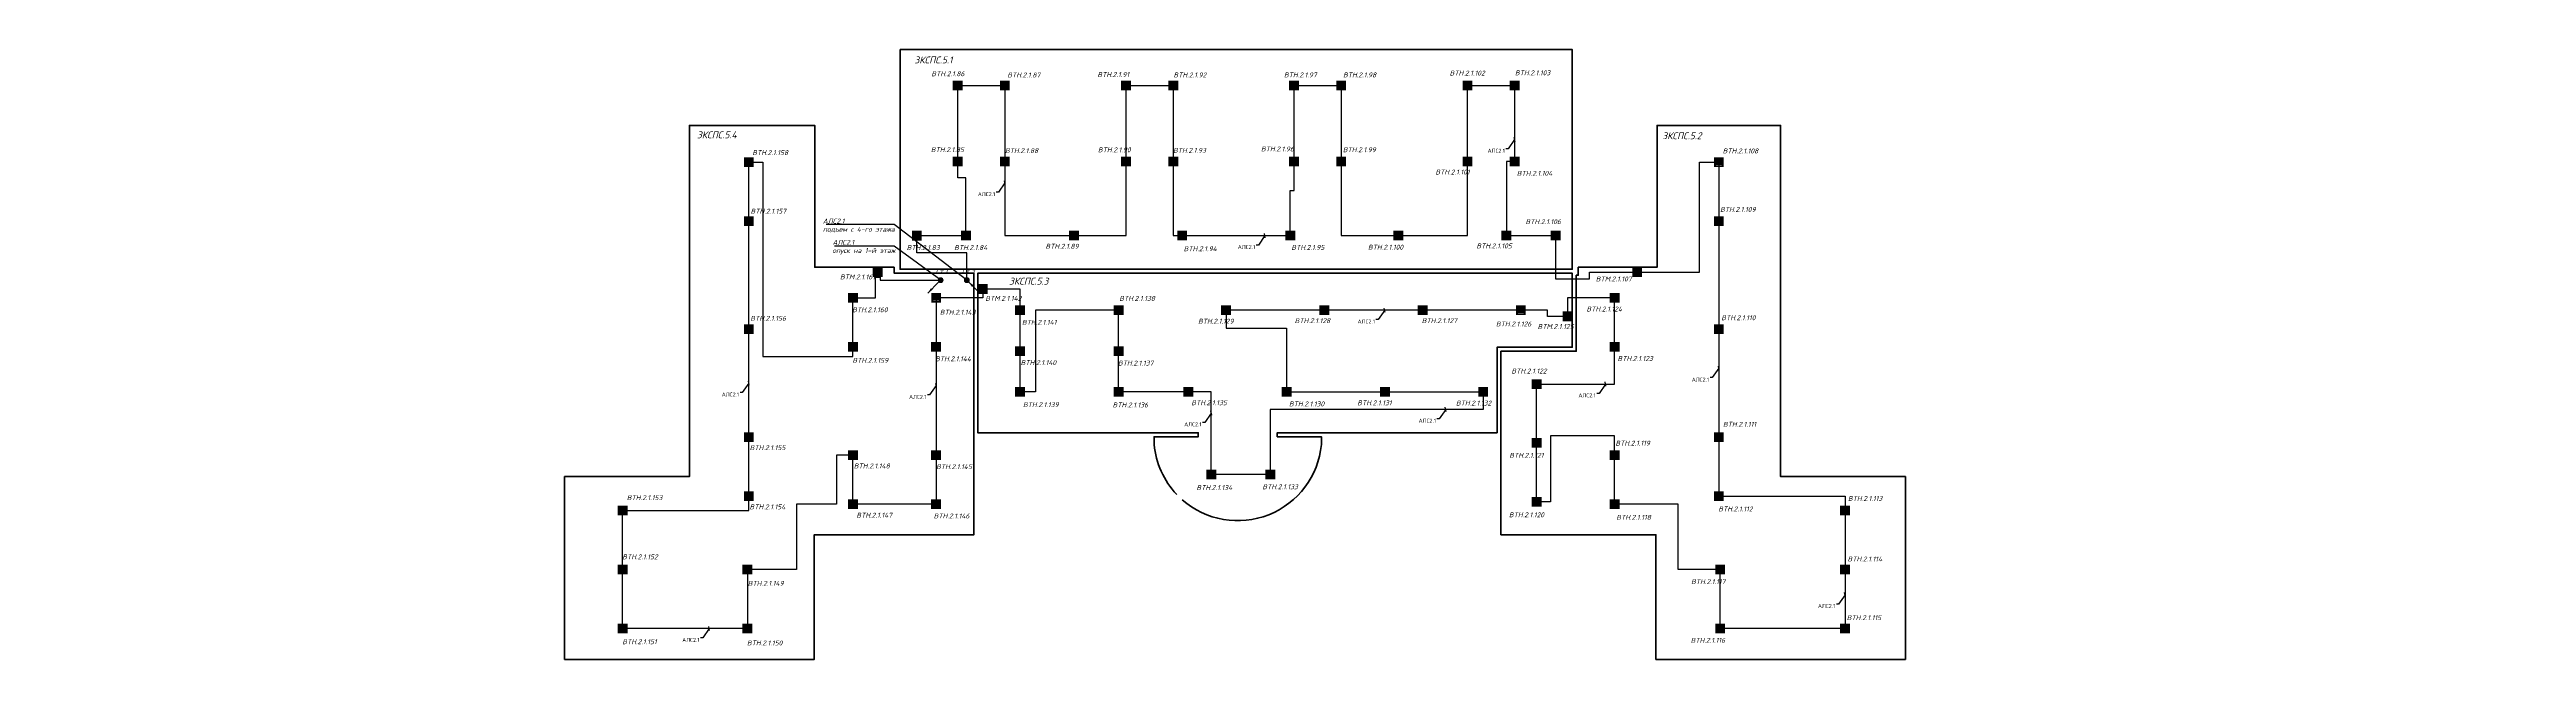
# Model space of a CAD drawing. Header units: millimetres. Extents: x -352922 to 707789, y -273589 to 355472.
# Drawn here: x 303448 to 429463, y 55306 to 86351 of the extents above; entities that cross this region are included whole.
import ezdxf
from ezdxf import colors
from ezdxf.entities.mleader import LeaderData, LeaderLine
from ezdxf.math import Vec2, Vec3

# ---------------------------------------------------------------- set-up
doc = ezdxf.new("R2010")
doc.units = ezdxf.units.MM
doc.header["$LTSCALE"] = 0.5
doc.linetypes.add('CONTI', pattern=[0])
doc.layers.get('0').update_dxf_attribs({"lineweight": 18})
for name, color, linetype, lineweight in [('! ЗКПС НОМЕР 1', 4, 'Continuous', 50), ('13_text', 250, 'Continuous', 15), ('13_АПС_кабели', 1, 'Continuous', 30), ('13_АПС_оборудование', 1, 'Continuous', 30), ('13_АПС_текст', 1, 'Continuous', 30), ('13_СС_СОТС_выноски', 7, 'Continuous', 25), ('BSN__основная - 06', 1, 'Continuous', 60), ('АР_Штриховка_Стималит', 5, 'Continuous', 0)]:
    doc.layers.add(name, color=color, linetype=linetype, lineweight=lineweight)
doc.layers.add('! ЗКПС НОМЕР 2', color=7, linetype='Continuous', lineweight=0, true_color=0xf3aae6, transparency=0.5)
doc.styles.add('BDG_T_R', font='GOST Common.ttf')
doc.styles.add('ISOCPEUR', font='isocpeui.ttf', dxfattribs={"height": 250})
doc.linetypes.add('Рабочее в трубе  _о_о_', pattern='A,5,2,[133,ltypeshp.shx,S=0.4,R=0,X=0,Y=0.75],3', length=10)

# ---------------------------------------------------------------- blocks, each defined once
blk = doc.blocks.new('101')
at = {"layer": '! ЗКПС НОМЕР 2', "true_color": 0xffffff, "transparency": 33554687}
h = blk.add_hatch(color=7, dxfattribs=at)
h.dxf.hatch_style = 1
h.paths.add_polyline_path([(-12942, -22141.9), (-12947, -22141.9), (-12947, -22146.8), (-12942, -22146.8)])
at = {"layer": 'BSN__основная - 06', "color": 1, "lineweight": 30, "ltscale": 100, "const_width": 0.03, "elevation": 0}
blk.add_lwpolyline([(-12947, -22141.9), (-12942, -22141.9), (-12942, -22146.8), (-12947, -22146.8)], close=True, dxfattribs=at)
at = {"layer": 'BSN__основная - 06', "color": 1, "lineweight": 30, "ltscale": 100, "const_width": 0.07, "elevation": 0}
blk.add_lwpolyline([(-12943.9, -22142.7), (-12945, -22143.9), (-12943.9, -22144.8), (-12945, -22145.9)], dxfattribs=at)
blk = doc.blocks.new('ИПР1')
at = {"layer": 'АР_Штриховка_Стималит', "ltscale": 0.01, "true_color": 0xffffff}
h = blk.add_hatch(color=7, dxfattribs=at)
h.dxf.hatch_style = 1
h.paths.add_polyline_path([(-11645.5, -30228.9), (-11645.5, -30233.8), (-11640.6, -30233.8), (-11640.6, -30228.9)])
at = {"layer": 'BSN__основная - 06', "ltscale": 100, "const_width": 0.1}
blk.add_lwpolyline([(-11645.5, -30228.9), (-11640.6, -30228.9), (-11640.6, -30233.8), (-11645.5, -30233.8)], close=True, dxfattribs=at)
for points in [[(-11644.9, -30229.4), (-11644.8, -30229.6), (-11644.8, -30229.6), (-11644.8, -30229.7), (-11644.7, -30229.7), (-11644.7, -30229.8), (-11644.7, -30229.8), (-11644.6, -30229.9), (-11644.6, -30230), (-11644.6, -30230), (-11644.5, -30230.1), (-11644.4, -30230.2), (-11644.4, -30230.2), (-11644.3, -30230.3), (-11644.2, -30230.4), (-11644.1, -30230.5), (-11644, -30230.5), (-11643.9, -30230.6), (-11643.8, -30230.6), (-11643.7, -30230.7), (-11643.6, -30230.7), (-11643.5, -30230.8), (-11643.4, -30230.8), (-11643.2, -30230.8), (-11643, -30230.8), (-11642.7, -30230.8), (-11642.5, -30230.7), (-11642.3, -30230.7), (-11642, -30230.5), (-11641.8, -30230.4), (-11641.6, -30230.2), (-11641.5, -30230), (-11641.3, -30229.8), (-11641.2, -30229.5), (-11641.2, -30229.4)], [(-11643, -30230.8), (-11643, -30233.3)]]:
    blk.add_lwpolyline(points, dxfattribs=at)
blk = doc.blocks.new('748')
at = {"layer": 'АР_Штриховка_Стималит', "true_color": 0xffffff}
h = blk.add_hatch(color=7, dxfattribs=at)
h.dxf.hatch_style = 1
h.paths.add_polyline_path([(1611.5, -5339.8), (1606.6, -5339.8), (1606.6, -5344.7), (1611.5, -5344.7)])
h.paths.add_polyline_path([(1610.6, -5340.7), (1610.6, -5343.8), (1607.6, -5343.8), (1607.6, -5340.7)], flags=16)
h = blk.add_hatch(color=7, dxfattribs=at)
h.dxf.hatch_style = 1
h.paths.add_polyline_path([(1607.6, -5340.7), (1607.6, -5343.7), (1610.6, -5343.7), (1610.6, -5340.7)])
at = {"color": 1, "lineweight": 5, "ltscale": 100, "elevation": 0}
for points, const_width in [([(1606.6, -5344.7), (1611.6, -5344.7), (1611.6, -5339.8), (1606.6, -5339.8)], 0.03), ([(1607.6, -5343.7), (1610.6, -5343.7), (1610.6, -5340.7), (1607.6, -5340.7)], 0.01)]:
    blk.add_lwpolyline(points, close=True, dxfattribs=dict(at, const_width=const_width))
at = {"color": 1, "lineweight": 5, "ltscale": 100, "const_width": 0.03, "elevation": 0}
blk.add_lwpolyline([(1609.6, -5341.1), (1608.5, -5341.7), (1609.7, -5342.7), (1608.5, -5343.3)], dxfattribs=at)
blk = doc.blocks.new('*U54')
at = {"transparency": 33554687}
h = blk.add_hatch(color=0, dxfattribs=at)
h.dxf.hatch_style = 1
h.paths.add_polyline_path([(125, 0, 1), (-125, 0, 1)])
h = blk.add_hatch(color=0, dxfattribs=at)
h.dxf.hatch_style = 1
h.paths.add_polyline_path([(491, -407), (407, -491), (654, -654)])
at = {"color": 0, "lineweight": 15, "transparency": 33554687}
blk.add_lwpolyline([(654, -654), (88, -88)], dxfattribs=at)
at = {"color": 0, "transparency": 33554687}
blk.add_circle((0, 0), 125, dxfattribs=at)
blk = doc.blocks.new('_None')
blk = doc.blocks.new('*U63')
at = {"transparency": 33554687}
h = blk.add_hatch(color=0, dxfattribs=at)
h.dxf.hatch_style = 1
h.paths.add_polyline_path([(125, 0, 1), (-125, 0, 1)])
h = blk.add_hatch(color=0, dxfattribs=at)
h.dxf.hatch_style = 1
h.paths.add_polyline_path([(-336, -251), (-251, -336), (-88, -88)])
at = {"color": 0, "lineweight": 15, "transparency": 33554687}
blk.add_lwpolyline([(-88, -88), (-654, -654)], dxfattribs=at)
at = {"color": 0, "transparency": 33554687}
blk.add_circle((0, 0), 125, dxfattribs=at)
blk = doc.blocks.new('_Oblique')
at = {"color": 0, "linetype": 'ByBlock', "lineweight": -2, "transparency": 33554687}
blk.add_line((-0.5, -0.5), (0.5, 0.5), dxfattribs=at)

msp = doc.modelspace()

# ---------------------------------------------------------------- linework, layer by layer
at = {"layer": '! ЗКПС НОМЕР 1', "color": 84, "transparency": 33554559}
msp.add_lwpolyline([(346719.61454, 86350.68246), (380919.61454, 86350.68246), (380919.61454, 75165.68246), (346719.61454, 75165.68246)], close=True, dxfattribs=at)
at = {"layer": '! ЗКПС НОМЕР 1', "color": 200, "transparency": 33554559}
msp.add_lwpolyline([(346419.61762, 75265.68246), (342379.61454, 75265.68246), (342379.61454, 82485.68246), (336004.61454, 82485.68246), (336004.61454, 64615.68246), (329654.61208, 64615.68729), (329654.24203, 55305.68729), (342354.61454, 55305.68246), (342354.61454, 61655.68246), (350474.61454, 61655.68246), (350474.61454, 70995.68246), (350474.61454, 70995.68246), (350474.61454, 74965.68246), (346419.61762, 74965.68246), (346419.61762, 75265.68246)], dxfattribs=at)
at = {"layer": '! ЗКПС НОМЕР 1', "color": 30, "true_color": 0xf26722, "transparency": 33554559}
msp.add_lwpolyline([(381219.61454, 75265.68246), (385229.61454, 75265.68246), (385229.61454, 82485.68246), (391519.61454, 82485.68246), (391519.61454, 64615.68246), (397869.61454, 64615.68246), (397869.9846, 55305.68246), (385169.61454, 55305.68246), (385169.61454, 61655.68246), (377289.61454, 61655.68246), (377289.61454, 70995.68246), (381119.61454, 70995.68246), (381119.61454, 74865.68246), (381219.61454, 74865.68246), (381219.61454, 75265.68246)], dxfattribs=at)
at = {"layer": '! ЗКПС НОМЕР 1', "color": 163, "transparency": 33554559}
msp.add_lwpolyline([(360792.32426, 63710.57495, -0.1673533343), (359644.18296, 66245.68246), (359644.18296, 66645.68246), (361887.63212, 66645.68246), (361887.63212, 66845.68246), (361887.63212, 66845.68246), (361887.63212, 66845.68246), (361887.63212, 66845.68246), (350674.61454, 66845.68246), (350674.61454, 74965.68246), (350674.61454, 74965.68246), (350674.61454, 74965.68246), (350674.61454, 74965.68246), (380919.61454, 74965.68246), (380919.61454, 71195.6905), (377089.61463, 71195.68809), (377089.61445, 66845.68246), (365911.63497, 66845.68246), (365911.63497, 66645.68246), (368154.31203, 66645.68246), (368154.31203, 66245.68246, -0.6128200457), (361074.75653, 63437.82939)], format="xyb", dxfattribs=at)
at = {"layer": '13_АПС_кабели', "linetype": 'Рабочее в трубе  _о_о_', "transparency": 33554687}
msp.add_lwpolyline([(350117.44227, 74611.8851), (350117.44227, 76005.96863), (347569.61454, 76005.96863), (347569.61454, 76878.00554), (350069.61454, 76878.00554), (350069.61454, 79821.35659), (349652.11454, 79821.35659), (349652.11454, 80653.18246), (349652.11454, 84518.18246), (352052.11454, 84518.18246), (352052.11454, 80653.18246), (352052.11454, 76878.00554), (355569.61454, 76878.00554), (358217.11454, 76878.00554), (358217.11454, 80653.18246), (358217.11454, 84518.18246), (360617.11454, 84518.18246), (360617.11454, 80653.18246), (360617.11454, 76878.00554), (361069.61454, 76878.00554), (366569.61454, 76878.00554), (366569.61454, 79173.1436), (366762.11454, 79173.1436), (366762.11454, 80653.18246), (366762.11454, 84518.18246), (369162.11454, 84518.18246), (369162.11454, 80653.18246), (369162.11454, 76878.00554), (372069.61454, 76878.00554), (375587.11454, 76878.00554), (375587.11454, 80653.18246), (375587.11454, 84518.18246), (377987.11454, 84518.18246), (377987.11454, 80653.18246), (377569.61454, 80653.18246), (377569.61454, 76878.00554), (380069.61454, 76878.00554), (380069.61454, 74685.43911), (381800.64899, 74685.43911), (381800.64899, 75017.6999), (384221.09435, 75017.6999), (387398.94447, 75017.6999), (387398.94447, 80620.68246), (388374.61454, 80620.68246), (388374.61454, 77620.68246), (388374.61454, 72120.68246), (388374.61454, 66620.68246), (388374.61454, 63620.68246), (394794.61454, 63620.68246), (394794.61454, 62880.62747), (394794.61454, 59880.62747), (394794.61454, 56880.62747), (388444.61454, 56880.62747), (388444.61454, 59880.62747), (386301.91999, 59880.62747), (386301.91999, 63210.68246), (383074.61454, 63210.68246), (383074.61454, 65710.68246), (383074.61454, 66682.82779), (379803.22224, 66682.82779), (379803.22224, 63325.68246), (379104.61454, 63325.68246), (379104.61454, 66325.68246), (379104.61454, 69325.68246), (383074.61454, 69325.68246), (383074.61454, 71210.68246), (383074.61454, 73710.68246), (380671.64152, 73710.68246), (380671.64152, 72769.54526), (379664.53379, 72769.54526), (379664.53379, 73083.16474), (378302.11452, 73083.16474), (377098.92044, 73083.16474), (373302.11452, 73083.16474), (368302.11452, 73083.16474), (363302.11452, 73083.16474), (363302.11452, 72167.07506), (366387.11452, 72167.07506), (366387.11452, 68920.7054), (371387.11452, 68920.7054), (376387.11452, 68920.7054), (376387.11452, 68034.80509), (365553.80607, 68034.80509), (365553.80713, 64715.68246), (362553.80607, 64715.68246), (362553.80607, 68920.7054), (361387.11452, 68920.7054), (357839.49823, 68920.7054), (357839.49823, 70995.68246), (357839.49823, 73083.16474), (353604.62381, 73083.16474), (353604.62381, 68920.7054), (352827.11454, 68920.7054), (352827.11454, 70995.68246), (352827.11454, 73083.16474), (352827.11454, 74159.80312), (350922.58757, 74159.80312), (350922.58757, 73710.68246), (348552.53738, 73710.68246), (348552.53738, 71210.68246), (348552.53738, 65710.68246), (348552.53738, 63210.68246), (344324.61454, 63210.68246), (344324.61454, 65710.68246), (343478.08247, 65710.68246), (343478.08247, 63210.68246), (341443.94076, 63210.68246), (341443.94076, 59880.62747), (338954.61454, 59880.62747), (338954.61454, 56880.62747), (332604.61454, 56880.62747), (332604.61454, 59880.62747), (332604.61454, 62880.62747), (339024.61454, 62880.62747), (339024.61454, 63620.68246), (339024.61454, 66620.68246), (339024.61454, 72120.68246), (339024.61454, 77620.68246), (339024.61454, 80620.68246), (339739.8877, 80620.68246), (339739.8877, 70719.65092), (344324.61454, 70719.65092), (344324.61454, 71210.68246), (344324.61454, 73710.68246), (345470.27507, 73710.68246), (345470.27507, 74769.71735), (345699.21857, 74769.71735), (345699.21857, 74611.8851), (348785.02295, 74611.8851)], dxfattribs=at)

# ---------------------------------------------------------------- block references
at = {"lineweight": 20, "transparency": 33554687}
ref = msp.add_blockref('*U54', (348785.02295, 74611.8851), dxfattribs=dict(at, xscale=-1))
ref.add_attrib('NUM', 'Ст.1', (348535.20752, 74943.86154), dxfattribs={"color": 0, "height": 250, "style": 'ISOCPEUR'})
ref = msp.add_blockref('*U63', (350117.44227, 74611.8851), dxfattribs=dict(at, xscale=-1))
ref.add_attrib('NUM', 'Ст.3', (349867.62684, 74943.86154), dxfattribs={"color": 0, "height": 250, "style": 'ISOCPEUR'})
at = {"layer": '13_АПС_оборудование', "transparency": 33554559, "xscale": 100, "yscale": 100, "zscale": 100}
for p in [(1644101.46254, 2298952.95827, -0.25088), (1646501.46254, 2298952.95827, -0.25088), (1652666.46254, 2298952.95827, -0.25088), (1655066.46254, 2298952.95827, -0.25088), (1661211.46254, 2298952.95827, -0.25088), (1663611.46254, 2298952.95827, -0.25088), (1670036.46254, 2298952.95827, -0.25088), (1672436.46254, 2298952.95827, -0.25088), (1633473.96254, 2295055.45827, -0.25088), (1644101.46254, 2295087.95827, -0.25088), (1646501.46254, 2295087.95827, -0.25088), (1652666.46254, 2295087.95827, -0.25088), (1655066.46254, 2295087.95827, -0.25088), (1661211.46254, 2295087.95827, -0.25088), (1663611.46254, 2295087.95827, -0.25088), (1670036.46254, 2295087.95827, -0.25088), (1672436.46254, 2295087.95827, -0.25088), (1633473.96254, 2292055.45827, -0.25088), (1644518.96254, 2291312.78135, -0.25088), (1650018.96254, 2291312.78135, -0.25088), (1655518.96254, 2291312.78135, -0.25088), (1661018.96254, 2291312.78135, -0.25088), (1666518.96254, 2291312.78135, -0.25088), (1672018.96254, 2291312.78135, -0.25088), (1674518.96254, 2291312.78135, -0.25088), (1682823.96254, 2292055.45827, -0.25088), (1638773.96254, 2288145.45827, -0.25088), (1647276.46254, 2287517.94056, -0.25088), (1652288.84622, 2287517.94056, -0.25088), (1657751.46251, 2287517.94056, -0.25088), (1662751.46251, 2287517.94056, -0.25088), (1667751.46251, 2287517.94056, -0.25088), (1677523.96254, 2288145.45827, -0.25088), (1633473.96254, 2286555.45827, -0.25088), (1682823.96254, 2286555.45827, -0.25088), (1638773.96254, 2285645.45827, -0.25088), (1643001.88537, 2285645.45827, -0.25088), (1647276.46254, 2285430.45827, -0.25088), (1652288.84622, 2285430.45827, -0.25088), (1677523.96254, 2285645.45827, -0.25088), (1673553.96254, 2283760.45827, -0.25088), (1647276.46254, 2283355.48122, -0.25088), (1652288.84622, 2283355.48122, -0.25088), (1655836.46251, 2283355.48122, -0.25088), (1660836.46251, 2283355.48122, -0.25088), (1665836.46251, 2283355.48122, -0.25088), (1670836.46251, 2283355.48122, -0.25088), (1633473.96254, 2281055.45827, -0.25088), (1682823.96254, 2281055.45827, -0.25088), (1638773.96254, 2280145.45827, -0.25088), (1643001.88537, 2280145.45827, -0.25088), (1673553.96254, 2280760.45827, -0.25088), (1677523.96254, 2280145.45827, -0.25088), (1657003.15407, 2279150.45919, -0.25088), (1660003.15407, 2279150.45919, -0.25088), (1627053.96254, 2277315.40329, -0.25088), (1633473.96254, 2278055.45827, -0.25088), (1638773.96254, 2277645.45827, -0.25088), (1643001.88537, 2277645.45827, -0.25088), (1673553.96254, 2277760.45827, -0.25088), (1677523.96254, 2277645.45827, -0.25088), (1682823.96254, 2278055.45827, -0.25088), (1689243.96254, 2277315.40329, -0.25088), (1627053.96254, 2274315.40329, -0.25088), (1633403.96254, 2274315.40329, -0.25088), (1682893.96254, 2274315.40329, -0.25088), (1689243.96254, 2274315.40329, -0.25088), (1627053.96254, 2271315.40329, -0.25088), (1633403.96254, 2271315.40329, -0.25088), (1682893.96254, 2271315.40329, -0.25088), (1689243.96254, 2271315.40329, -0.25088)]:
    msp.add_blockref('101', p, dxfattribs=at)
at = {"layer": '13_АПС_оборудование', "transparency": 33554687, "xscale": 100, "yscale": 100, "zscale": 100}
for p in [(227466.30825, 614844.06552), (186661.30825, 611101.3886), (187644.23109, 607934.06552), (217393.80823, 607306.5478)]:
    msp.add_blockref('748', p, dxfattribs=at)
at = {"layer": '13_АПС_оборудование', "color": 5, "transparency": 33554559, "xscale": 100, "yscale": 100, "zscale": 100}
for p in [(1509888.23912, 3098153.72279), (1515229.33048, 3097295.82601), (1548527.83725, 3098153.72279), (1544978.38442, 3095905.56814)]:
    msp.add_blockref('ИПР1', p, dxfattribs=at)

# ---------------------------------------------------------------- texts
at = {"layer": '13_АПС_текст', "color": 5, "transparency": 33554687, "style": 'ISOCPEUR'}
for s, p in [('ЗКСПС.5.1', (347453.05017, 85645.22443)), ('ЗКСПС.5.4', (336387.88697, 81832.95857)), ('ЗКСПС.5.2', (385500.3898, 81786.80234)), ('ЗКСПС.5.3', (352266.96185, 74384.92173))]:
    msp.add_text(s, height=350, dxfattribs=at).set_placement(p)
at = {"layer": '13_АПС_текст', "transparency": 33554559, "style": 'ISOCPEUR'}
for s, p in [('BTH.2.1.86', (348313.1461, 84991.8084, 0)), ('BTH.2.1.87', (352176.18345, 84927.67737, 0)), ('BTH.2.1.91', (356759.4207, 84951.23594, 0)), ('BTH.2.1.92', (360632.05258, 84931.88453, 0)), ('BTH.2.1.97', (366249.41618, 84932.97044, 0)), ('BTH.2.1.98', (369258.45734, 84932.97044, 0)), ('BTH.2.1.102', (374678.55336, 85025.55347, 0)), ('BTH.2.1.103', (378002.95333, 85038.68771, 0)), ('BTH.2.1.158', (339202.09823, 80981.3426, 0)), ('BTH.2.1.85', (348286.59519, 81130.18041, 0)), ('BTH.2.1.88', (352057.07592, 81077.09953, 0)), ('BTH.2.1.90', (356785.7747, 81118.5064, 0)), ('BTH.2.1.93', (360607.10234, 81092.16579, 0)), ('BTH.2.1.96', (365079.96274, 81163.56091, 0)), ('BTH.2.1.99', (369245.31845, 81124.1582, 0)), ('BTH.2.1.108', (388571.66545, 81064.11345, 0)), ('BTH.2.1.101', (373955.72378, 79989.43172, 0)), ('BTH.2.1.104', (378094.79853, 79923.76247, 0)), ('BTH.2.1.157', (339115.62038, 77998.04562, 0)), ('BTH.2.1.109', (388438.65045, 78086.00038, 0)), ('BTH.2.1.106', (378538.91339, 77464.4255, 0)), ('BTH.2.1.83', (347056.10958, 76147.56455, 0)), ('BTH.2.1.84', (349471.07086, 76147.56455, 0)), ('BTH.2.1.89', (354118.23674, 76212.80293, 0)), ('BTH.2.1.94', (361146.33045, 76085.57609, 0)), ('BTH.2.1.95', (366625.67693, 76151.24533, 0)), ('BTH.2.1.100', (370523.56394, 76164.17486, 0)), ('BTH.2.1.105', (376042.33028, 76229.84411, 0)), ('BTM.2.1.161', (343663.93174, 74651.21077, 0)), ('BTM.2.1.107', (382114.19414, 74546.66412, 0)), ('BTH.2.1.160', (344282.59027, 72978.79153, 0)), ('BTH.2.1.143', (348743.42654, 72853.77939, 0)), ('BTM.2.1.142', (351056.43993, 73559.02776, 0)), ('BTH.2.1.138', (357871.44985, 73555.80318, 0)), ('BTH.2.1.124', (381642.55965, 73016.30706, 0)), ('BTH.2.1.156', (339101.34767, 72543.88583, 0)), ('BTH.2.1.141', (352919.39944, 72341.2185, 0)), ('BTH.2.1.129', (361880.27267, 72397.11651, 0)), ('BTH.2.1.128', (366793.88142, 72423.3109, 0)), ('BTH.2.1.127', (373260.11523, 72425.3521, 0)), ('BTH.2.1.126', (377033.76873, 72255.09244, 0)), ('BTM.2.1.125', (379154.84847, 72128.05296, 0)), ('BTH.2.1.110', (388498.98391, 72572.679, 0)), ('BTH.2.1.159', (344296.6883, 70404.97983, 0)), ('BTH.2.1.144', (348501.21614, 70483.04638, 0)), ('BTH.2.1.123', (383221.73244, 70499.33307, 0)), ('BTH.2.1.140', (352854.06704, 70290.78974, 0)), ('BTH.2.1.137', (357806.12062, 70264.66943, 0)), ('BTH.2.1.122', (377822.67389, 69859.42641, 0)), ('BTH.2.1.139', (352971.66282, 68148.94185, 0)), ('BTH.2.1.136', (357531.73153, 68135.8817, 0)), ('BTH.2.1.135', (361536.28589, 68247.0909, 0)), ('BTH.2.1.130', (366503.78728, 68187.87472, 0)), ('BTH.2.1.131', (369981.09637, 68242.47822, 0)), ('BTH.2.1.132', (374999.53042, 68229.38102, 0)), ('BTH.2.1.111', (388584.62332, 67150.45507, 0)), ('BTH.2.1.155', (339068.02882, 65959.3081, 0)), ('BTH.2.1.121', (377715.97161, 65572.04009, 0)), ('BTH.2.1.119', (383115.03016, 66190.61848, 0)), ('BTH.2.1.148', (344366.27012, 65031.05256, 0)), ('BTH.2.1.145', (348553.84793, 64992.05535, 0)), ('BTH.2.1.153', (332816.85106, 63417.75006, 0)), ('BTH.2.1.154', (339062.92507, 62947.85936, 0)), ('BTH.2.1.134', (361799.82277, 63931.38516, 0)), ('BTH.2.1.133', (365154.18144, 63970.67675, 0)), ('BTH.2.1.112', (388349.88274, 62841.73853, 0)), ('BTH.2.1.113', (394943.98969, 63374.99603, 0)), ('BTH.2.1.147', (344498.80555, 62524.34889, 0)), ('BTH.2.1.146', (348427.43254, 62482.7958, 0)), ('BTH.2.1.120', (377694.63242, 62543.14077, 0)), ('BTH.2.1.118', (383157.71171, 62415.15944, 0)), ('BTH.2.1.152', (332588.20196, 60405.11988, 0)), ('BTH.2.1.114', (394923.23171, 60293.06652, 0)), ('BTH.2.1.149', (338969.62528, 59054.62888, 0)), ('BTH.2.1.117', (386963.35335, 59141.23258, 0)), ('BTH.2.1.115', (394880.55016, 57306.82764, 0)), ('BTH.2.1.151', (332588.20196, 56083.55179, 0)), ('BTH.2.1.150', (338928.05214, 56021.22215, 0)), ('BTH.2.1.116', (386942.01099, 56154.9937, 0))]:
    msp.add_text(s, height=250, dxfattribs=at).set_placement(p)

# ---------------------------------------------------------------- leaders
at = {"layer": '13_text', "color": 0, "lineweight": 15, "transparency": 33554687}
ml = msp.add_multileader_mtext('Standard', dxfattribs=at)
ml.set_content('{\\fISOCPEUR|b0|i0|c204|p34;АЛС2\\fISOCPEUR|b0|i0|c0|p34;.\\fISOCPEUR|b0|i0|c204|p34;1}', color=7, style='BDG_T_R')
ml.set_leader_properties(color=7, linetype='Continuous', lineweight=25)
ml.set_arrow_properties(name='OBLIQUE')
ml.build(insert=Vec2(0, 0))
ml.multileader.update_dxf_attribs({"has_text_frame": 1, "text_left_attachment_type": 0, "text_right_attachment_type": 0, "dogleg_length": 2, "arrow_head_size": 150})
ctx = ml.context
ctx.base_point, ctx.char_height, ctx.arrow_head_size, ctx.landing_gap_size, ctx.plane_origin = Vec3(376510.84842, 81299.51618), 200, 150, 100, Vec3(384829.97517, 78118.41285)
ctx.left_attachment, ctx.right_attachment = 0, 0
notes = []
notes.append((ctx, [(0, (1, 1, 0), (377656.40086, 81299.51618), (-1, 0), 111.1585, [(0, [(377987.11454, 81776.24234)], 0, [])])]))
ctx.mtext.insert, ctx.mtext.width, ctx.mtext.flow_direction = Vec3(376610.84842, 81299.51618), 662.072481, 5
ml = msp.add_multileader_mtext('Standard', dxfattribs=at)
ml.set_content('{\\fISOCPEUR|b0|i0|c204|p34;АЛС2\\fISOCPEUR|b0|i0|c0|p34;.\\fISOCPEUR|b0|i0|c204|p34;1}', color=7, style='BDG_T_R')
ml.set_leader_properties(color=7, linetype='Continuous', lineweight=25)
ml.set_arrow_properties(name='OBLIQUE')
ml.build(insert=Vec2(0, 0))
ml.multileader.update_dxf_attribs({"has_text_frame": 1, "text_left_attachment_type": 0, "text_right_attachment_type": 0, "dogleg_length": 2, "arrow_head_size": 150})
ctx = ml.context
ctx.base_point, ctx.char_height, ctx.arrow_head_size, ctx.landing_gap_size, ctx.plane_origin = Vec3(350575.84842, 79089.75178), 200, 150, 100, Vec3(358894.97517, 75908.64845)
ctx.left_attachment, ctx.right_attachment = 0, 0
notes.append((ctx, [(0, (1, 1, 0), (351721.40086, 79089.75178), (-1, 0), 111.1585, [(0, [(352052.11454, 79566.47794)], 0, [])])]))
ctx.mtext.insert, ctx.mtext.width, ctx.mtext.flow_direction = Vec3(350675.84842, 79089.75178), 662.072481, 5
ml = msp.add_multileader_mtext('Standard', dxfattribs=at)
ml.set_content('{\\fISOCPEUR|b0|i0|c204|p34;АЛС2\\fISOCPEUR|b0|i0|c0|p34;.\\fISOCPEUR|b0|i0|c204|p34;1}', color=7, style='BDG_T_R')
ml.set_leader_properties(color=7, linetype='Continuous', lineweight=25)
ml.set_arrow_properties(name='OBLIQUE')
ml.build(insert=Vec2(0, 0))
ml.multileader.update_dxf_attribs({"has_text_frame": 1, "text_left_attachment_type": 0, "text_right_attachment_type": 0, "dogleg_length": 2, "arrow_head_size": 150})
ctx = ml.context
ctx.base_point, ctx.char_height, ctx.arrow_head_size, ctx.landing_gap_size, ctx.plane_origin = Vec3(363803.19576, 76401.27938), 200, 150, 100, Vec3(372122.3225, 73220.17605)
ctx.left_attachment, ctx.right_attachment = 0, 0
notes.append((ctx, [(0, (1, 1, 0), (364948.7482, 76401.27938), (-1, 0), 111.1585, [(0, [(365279.46188, 76878.00554)], 0, [])])]))
ctx.mtext.insert, ctx.mtext.width, ctx.mtext.flow_direction = Vec3(363903.19576, 76401.27938), 662.072481, 5
ml = msp.add_multileader_mtext('Standard', dxfattribs=at)
ml.set_content('{\\fISOCPEUR|b0|i0|c204|p34;АЛС2\\fISOCPEUR|b0|i0|c0|p34;.\\fISOCPEUR|b0|i0|c204|p34;1}', color=7, style='BDG_T_R')
ml.set_leader_properties(color=7, linetype='Continuous', lineweight=25)
ml.set_arrow_properties(name='OBLIQUE')
ml.build(insert=Vec2(0, 0))
ml.multileader.update_dxf_attribs({"has_text_frame": 1, "text_left_attachment_type": 0, "text_right_attachment_type": 0, "dogleg_length": 2, "arrow_head_size": 150})
ctx = ml.context
ctx.base_point, ctx.char_height, ctx.arrow_head_size, ctx.landing_gap_size, ctx.plane_origin = Vec3(369898.06042, 72606.43859), 200, 150, 100, Vec3(378217.18716, 69425.33526)
ctx.left_attachment, ctx.right_attachment = 0, 0
notes.append((ctx, [(0, (1, 1, 0), (371043.61286, 72606.43859), (-1, 0), 111.1585, [(0, [(371374.32654, 73083.16474)], 0, [])])]))
ctx.mtext.insert, ctx.mtext.width, ctx.mtext.flow_direction = Vec3(369998.06042, 72606.43859), 662.072481, 5
ml = msp.add_multileader_mtext('Standard', dxfattribs=at)
ml.set_content('{\\fISOCPEUR|b0|i0|c204|p34;АЛС2\\fISOCPEUR|b0|i0|c0|p34;.\\fISOCPEUR|b0|i0|c204|p34;1}', color=7, style='BDG_T_R')
ml.set_leader_properties(color=7, linetype='Continuous', lineweight=25)
ml.set_arrow_properties(name='OBLIQUE')
ml.build(insert=Vec2(0, 0))
ml.multileader.update_dxf_attribs({"has_text_frame": 1, "text_left_attachment_type": 0, "text_right_attachment_type": 0, "dogleg_length": 2, "arrow_head_size": 150})
ctx = ml.context
ctx.base_point, ctx.char_height, ctx.arrow_head_size, ctx.landing_gap_size, ctx.plane_origin = Vec3(337548.34842, 68893.9563), 200, 150, 100, Vec3(345867.47517, 65712.85297)
ctx.left_attachment, ctx.right_attachment = 0, 0
notes.append((ctx, [(0, (1, 1, 0), (338693.90086, 68893.9563), (-1, 0), 111.1585, [(0, [(339024.61454, 69370.68246)], 0, [])])]))
ctx.mtext.insert, ctx.mtext.width, ctx.mtext.flow_direction = Vec3(337648.34842, 68893.9563), 662.072481, 5
ml = msp.add_multileader_mtext('Standard', dxfattribs=at)
ml.set_content('{\\fISOCPEUR|b0|i0|c204|p34;АЛС2\\fISOCPEUR|b0|i0|c0|p34;.\\fISOCPEUR|b0|i0|c204|p34;1}', color=7, style='BDG_T_R')
ml.set_leader_properties(color=7, linetype='Continuous', lineweight=25)
ml.set_arrow_properties(name='OBLIQUE')
ml.build(insert=Vec2(0, 0))
ml.multileader.update_dxf_attribs({"has_text_frame": 1, "text_left_attachment_type": 0, "text_right_attachment_type": 0, "dogleg_length": 2, "arrow_head_size": 150})
ctx = ml.context
ctx.base_point, ctx.char_height, ctx.arrow_head_size, ctx.landing_gap_size, ctx.plane_origin = Vec3(347076.27126, 68768.8363), 200, 150, 100, Vec3(355395.398, 65587.73297)
ctx.left_attachment, ctx.right_attachment = 0, 0
notes.append((ctx, [(0, (1, 1, 0), (348221.8237, 68768.8363), (-1, 0), 111.1585, [(0, [(348552.53738, 69245.56246)], 0, [])])]))
ctx.mtext.insert, ctx.mtext.width, ctx.mtext.flow_direction = Vec3(347176.27126, 68768.8363), 662.072481, 5
ml = msp.add_multileader_mtext('Standard', dxfattribs=at)
ml.set_content('{\\fISOCPEUR|b0|i0|c204|p34;АЛС2\\fISOCPEUR|b0|i0|c0|p34;.\\fISOCPEUR|b0|i0|c204|p34;1}', color=7, style='BDG_T_R')
ml.set_leader_properties(color=7, linetype='Continuous', lineweight=25)
ml.set_arrow_properties(name='OBLIQUE')
ml.build(insert=Vec2(0, 0))
ml.multileader.update_dxf_attribs({"has_text_frame": 1, "text_left_attachment_type": 0, "text_right_attachment_type": 0, "dogleg_length": 2, "arrow_head_size": 150})
ctx = ml.context
ctx.base_point, ctx.char_height, ctx.arrow_head_size, ctx.landing_gap_size, ctx.plane_origin = Vec3(381133.00247, 68848.9563), 200, 150, 100, Vec3(389452.12921, 65667.85297)
ctx.left_attachment, ctx.right_attachment = 0, 0
notes.append((ctx, [(0, (1, 1, 0), (382278.55491, 68848.9563), (-1, 0), 111.1585, [(0, [(382609.26859, 69325.68246)], 0, [])])]))
ctx.mtext.insert, ctx.mtext.width, ctx.mtext.flow_direction = Vec3(381233.00247, 68848.9563), 662.072481, 5
ml = msp.add_multileader_mtext('Standard', dxfattribs=at)
ml.set_content('{\\fISOCPEUR|b0|i0|c204|p34;АЛС2\\fISOCPEUR|b0|i0|c0|p34;.\\fISOCPEUR|b0|i0|c204|p34;1}', color=7, style='BDG_T_R')
ml.set_leader_properties(color=7, linetype='Continuous', lineweight=25)
ml.set_arrow_properties(name='OBLIQUE')
ml.build(insert=Vec2(0, 0))
ml.multileader.update_dxf_attribs({"has_text_frame": 1, "text_left_attachment_type": 0, "text_right_attachment_type": 0, "dogleg_length": 2, "arrow_head_size": 150})
ctx = ml.context
ctx.base_point, ctx.char_height, ctx.arrow_head_size, ctx.landing_gap_size, ctx.plane_origin = Vec3(386898.34842, 69649.71838), 200, 150, 100, Vec3(395217.47517, 66468.61504)
ctx.left_attachment, ctx.right_attachment = 0, 0
notes.append((ctx, [(0, (1, 1, 0), (388043.90086, 69649.71838), (-1, 0), 111.1585, [(0, [(388374.61454, 70126.44453)], 0, [])])]))
ctx.mtext.insert, ctx.mtext.width, ctx.mtext.flow_direction = Vec3(386998.34842, 69649.71838), 662.072481, 5
ml = msp.add_multileader_mtext('Standard', dxfattribs=at)
ml.set_content('{\\fISOCPEUR|b0|i0|c204|p34;АЛС2\\fISOCPEUR|b0|i0|c0|p34;.\\fISOCPEUR|b0|i0|c204|p34;1}', color=7, style='BDG_T_R')
ml.set_leader_properties(color=7, linetype='Continuous', lineweight=25)
ml.set_arrow_properties(name='OBLIQUE')
ml.build(insert=Vec2(0, 0))
ml.multileader.update_dxf_attribs({"has_text_frame": 1, "text_left_attachment_type": 0, "text_right_attachment_type": 0, "dogleg_length": 2, "arrow_head_size": 150})
ctx = ml.context
ctx.base_point, ctx.char_height, ctx.arrow_head_size, ctx.landing_gap_size, ctx.plane_origin = Vec3(373001.70552, 67558.07893), 200, 150, 100, Vec3(381320.83226, 64376.9756)
ctx.left_attachment, ctx.right_attachment = 0, 0
notes.append((ctx, [(0, (1, 1, 0), (374147.25796, 67558.07893), (-1, 0), 111.1585, [(0, [(374477.97164, 68034.80509)], 0, [])])]))
ctx.mtext.insert, ctx.mtext.width, ctx.mtext.flow_direction = Vec3(373101.70552, 67558.07893), 662.072481, 5
ml = msp.add_multileader_mtext('Standard', dxfattribs=at)
ml.set_content('{\\fISOCPEUR|b0|i0|c204|p34;АЛС2\\fISOCPEUR|b0|i0|c0|p34;.\\fISOCPEUR|b0|i0|c204|p34;1}', color=7, style='BDG_T_R')
ml.set_leader_properties(color=7, linetype='Continuous', lineweight=25)
ml.set_arrow_properties(name='OBLIQUE')
ml.build(insert=Vec2(0, 0))
ml.multileader.update_dxf_attribs({"has_text_frame": 1, "text_left_attachment_type": 0, "text_right_attachment_type": 0, "dogleg_length": 2, "arrow_head_size": 150})
ctx = ml.context
ctx.base_point, ctx.char_height, ctx.arrow_head_size, ctx.landing_gap_size, ctx.plane_origin = Vec3(361077.53995, 67373.5872), 200, 150, 100, Vec3(369396.6667, 64192.48386)
ctx.left_attachment, ctx.right_attachment = 0, 0
notes.append((ctx, [(0, (1, 1, 0), (362223.09239, 67373.5872), (-1, 0), 111.1585, [(0, [(362553.80607, 67850.31335)], 0, [])])]))
ctx.mtext.insert, ctx.mtext.width, ctx.mtext.flow_direction = Vec3(361177.53995, 67373.5872), 662.072481, 5
ml = msp.add_multileader_mtext('Standard', dxfattribs=at)
ml.set_content('{\\fISOCPEUR|b0|i0|c204|p34;АЛС2\\fISOCPEUR|b0|i0|c0|p34;.\\fISOCPEUR|b0|i0|c204|p34;1}', color=7, style='BDG_T_R')
ml.set_leader_properties(color=7, linetype='Continuous', lineweight=25)
ml.set_arrow_properties(name='OBLIQUE')
ml.build(insert=Vec2(0, 0))
ml.multileader.update_dxf_attribs({"has_text_frame": 1, "text_left_attachment_type": 0, "text_right_attachment_type": 0, "dogleg_length": 2, "arrow_head_size": 150})
ctx = ml.context
ctx.base_point, ctx.char_height, ctx.arrow_head_size, ctx.landing_gap_size, ctx.plane_origin = Vec3(393318.34842, 58127.68914), 200, 150, 100, Vec3(401637.47517, 54946.58581)
ctx.left_attachment, ctx.right_attachment = 0, 0
notes.append((ctx, [(0, (1, 1, 0), (394463.90086, 58127.68914), (-1, 0), 111.1585, [(0, [(394794.61454, 58604.4153)], 0, [])])]))
ctx.mtext.insert, ctx.mtext.width, ctx.mtext.flow_direction = Vec3(393418.34842, 58127.68914), 662.072481, 5
ml = msp.add_multileader_mtext('Standard', dxfattribs=at)
ml.set_content('{\\fISOCPEUR|b0|i0|c204|p34;АЛС2\\fISOCPEUR|b0|i0|c0|p34;.\\fISOCPEUR|b0|i0|c204|p34;1}', color=7, style='BDG_T_R')
ml.set_leader_properties(color=7, linetype='Continuous', lineweight=25)
ml.set_arrow_properties(name='OBLIQUE')
ml.build(insert=Vec2(0, 0))
ml.multileader.update_dxf_attribs({"has_text_frame": 1, "text_left_attachment_type": 0, "text_right_attachment_type": 0, "dogleg_length": 2, "arrow_head_size": 150})
ctx = ml.context
ctx.base_point, ctx.char_height, ctx.arrow_head_size, ctx.landing_gap_size, ctx.plane_origin = Vec3(335536.27634, 56403.90132), 200, 150, 100, Vec3(343855.40309, 53222.79798)
ctx.left_attachment, ctx.right_attachment = 0, 0
notes.append((ctx, [(0, (1, 1, 0), (336681.82878, 56403.90132), (-1, 0), 111.1585, [(0, [(337012.54246, 56880.62747)], 0, [])])]))
ctx.mtext.insert, ctx.mtext.width, ctx.mtext.flow_direction = Vec3(335636.27634, 56403.90132), 662.072481, 5
at = {"layer": '13_АПС_оборудование', "color": 18, "linetype": 'CONTI', "lineweight": 5, "ltscale": 100, "true_color": 0x000000, "transparency": 33554559}
ml = msp.add_multileader_mtext('Standard', dxfattribs=at)
ml.set_content('Оборудование АПС', color=(0, 0, 0), style='ISOCPEUR')
ml.set_leader_properties(color=256, linetype='ByLayer', lineweight=-1)
ml.build(insert=Vec2(0, 0))
ml.multileader.update_dxf_attribs({"text_left_attachment_type": 6, "text_right_attachment_type": 6, "dogleg_length": 2, "arrow_head_size": 200, "scale": 100})
ctx = ml.context
ctx.base_point, ctx.scale, ctx.char_height, ctx.arrow_head_size, ctx.landing_gap_size, ctx.plane_origin = Vec3(-188945.62459, 61396.0782), 100, 250, 200, 0, Vec3(-184042.7423, 59859.08313)
ctx.left_attachment, ctx.right_attachment = 6, 6
notes.append((ctx, [(1, (1, 1, 0), (-185750.17005, 61396.0782), (-1, 0), 200, [(0, [(-183533.47937, 66845.68246)], 0, [])])]))
ctx.mtext.insert, ctx.mtext.width, ctx.mtext.flow_direction = Vec3(-188945.62459, 61721.0782), 6184.0878241, 5
at = {"layer": '13_СС_СОТС_выноски', "lineweight": 30, "transparency": 33554687}
ml = msp.add_multileader_mtext('Standard', dxfattribs=at)
ml.set_content('АЛС2.1\\Pподъем с 4-го этажа', color=7, style='ISOCPEUR')
ml.set_leader_properties(color=7, linetype='Continuous', lineweight=25)
ml.set_arrow_properties(name='NONE')
ml.build(insert=Vec2(0, 0))
ml.multileader.update_dxf_attribs({"text_left_attachment_type": 6, "text_right_attachment_type": 6, "dogleg_length": 1, "arrow_head_size": 300})
ctx = ml.context
ctx.base_point, ctx.char_height, ctx.arrow_head_size, ctx.landing_gap_size, ctx.plane_origin = Vec3(342789.68071, 77443.73896), 250, 300, 0, Vec3(337268.70682, 75377.63828)
ctx.left_attachment, ctx.right_attachment = 6, 6
notes.append((ctx, [(1, (1, 1, 0), (346419.61454, 77443.73896), (-1, 0), 80.88081, [(0, [(350117.44227, 74611.8851)], 0, [])])]))
ctx.mtext.insert, ctx.mtext.flow_direction = Vec3(342789.68071, 77743.73896), 5
ml = msp.add_multileader_mtext('Standard', dxfattribs=at)
ml.set_content('АЛС2.1\\Pопуск на 1-й этаж', color=7, style='ISOCPEUR')
ml.set_leader_properties(color=7, linetype='Continuous', lineweight=25)
ml.set_arrow_properties(name='NONE')
ml.build(insert=Vec2(0, 0))
ml.multileader.update_dxf_attribs({"text_left_attachment_type": 6, "text_right_attachment_type": 6, "dogleg_length": 1, "arrow_head_size": 300})
ctx = ml.context
ctx.base_point, ctx.char_height, ctx.arrow_head_size, ctx.landing_gap_size, ctx.plane_origin = Vec3(343281.91556, 76337.37706), 250, 300, 0, Vec3(337268.70682, 74271.27639)
ctx.left_attachment, ctx.right_attachment = 6, 6
notes.append((ctx, [(1, (1, 1, 0), (346419.61454, 76337.37706), (-1, 0), 80.88081, [(0, [(348785.02295, 74611.8851)], 0, [])])]))
ctx.mtext.insert, ctx.mtext.flow_direction = Vec3(343281.91556, 76662.37706), 5
for ctx, leaders in notes:
    for number, flags, end, landing, length, lines in leaders:
        leader = LeaderData()
        leader.index, (leader.has_last_leader_line, leader.has_dogleg_vector, leader.attachment_direction) = number, flags
        leader.last_leader_point, leader.dogleg_vector, leader.dogleg_length = Vec3(end), Vec3(landing), length
        for number, points, colour, breaks in lines:
            line = LeaderLine()
            line.index, line.vertices, line.color, line.breaks = number, Vec3.list(points), colors.encode_raw_color(colour), breaks
            leader.lines.append(line)
        ctx.leaders.append(leader)

doc.saveas('drawing.dxf')
